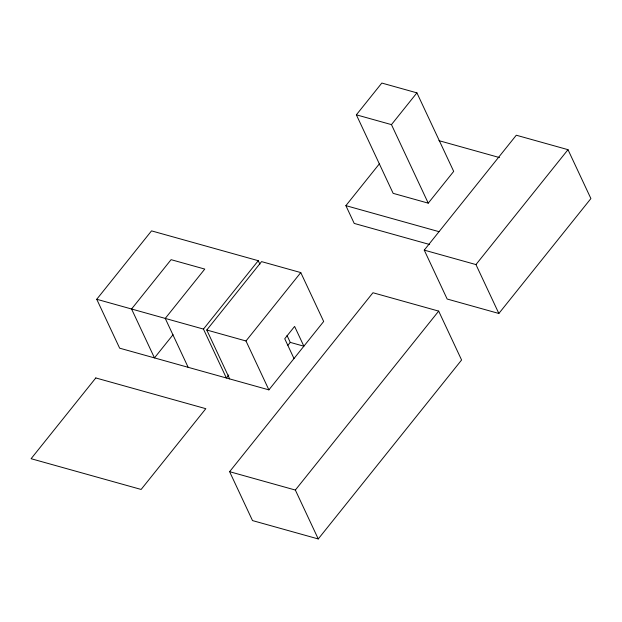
<?xml version="1.0" encoding="UTF-8"?>
<svg xmlns="http://www.w3.org/2000/svg" width="622" height="622" viewBox="0 0 622 622"><rect width="100%" height="100%" fill="white"/><g stroke="black" fill="none" stroke-linecap="round" stroke-linejoin="round"><path stroke-width="0.93" d="M229.666 378.915L206.768 330.018L261.551 261.613L300.776 272.576L323.681 321.473L268.891 389.87L119.642 348.172L96.744 299.275L151.527 230.871L258.254 260.696L259.887 264.187M173.033 334.722L154.466 357.899L131.569 309.002L171.081 259.669L204.77 269.077L165.25 318.417L188.155 367.314M356.367 114.821L381.815 83.053L416.911 92.857L453.695 171.384L428.247 203.153L393.151 193.349L356.367 114.821L391.463 124.625L428.247 203.153M228.772 374.98L226.369 377.989L203.464 329.092L258.254 260.696M391.463 124.625L416.911 92.857M429.623 244.493L354.213 223.422L345.886 205.641L379.575 163.586M268.891 389.87L245.993 340.98L300.776 272.576M287.932 345.288L290.256 342.388L287.03 335.507M229.611 471.686L372.943 292.744L438.681 311.109L461.586 360.006L318.254 538.947L252.509 520.583L229.611 471.686L295.349 490.05L318.254 538.947M424.251 250.13L516.291 135.223L567.995 149.669L590.9 198.566L498.86 313.472L447.156 299.026L424.251 250.13L475.954 264.575L498.86 313.472M295.349 490.05L438.681 311.109M475.954 264.575L567.995 149.669M438.953 140.658L499.466 157.56M345.886 205.641L438.984 231.656M290.256 342.388L303.878 346.197L294.61 326.418L284.736 338.749L293.996 358.529M96.744 299.275L203.464 329.092M206.768 330.018L245.993 340.98M95.804 377.943L31.1 458.709L141.124 489.452L205.82 408.685L95.804 377.943"/></g></svg>
